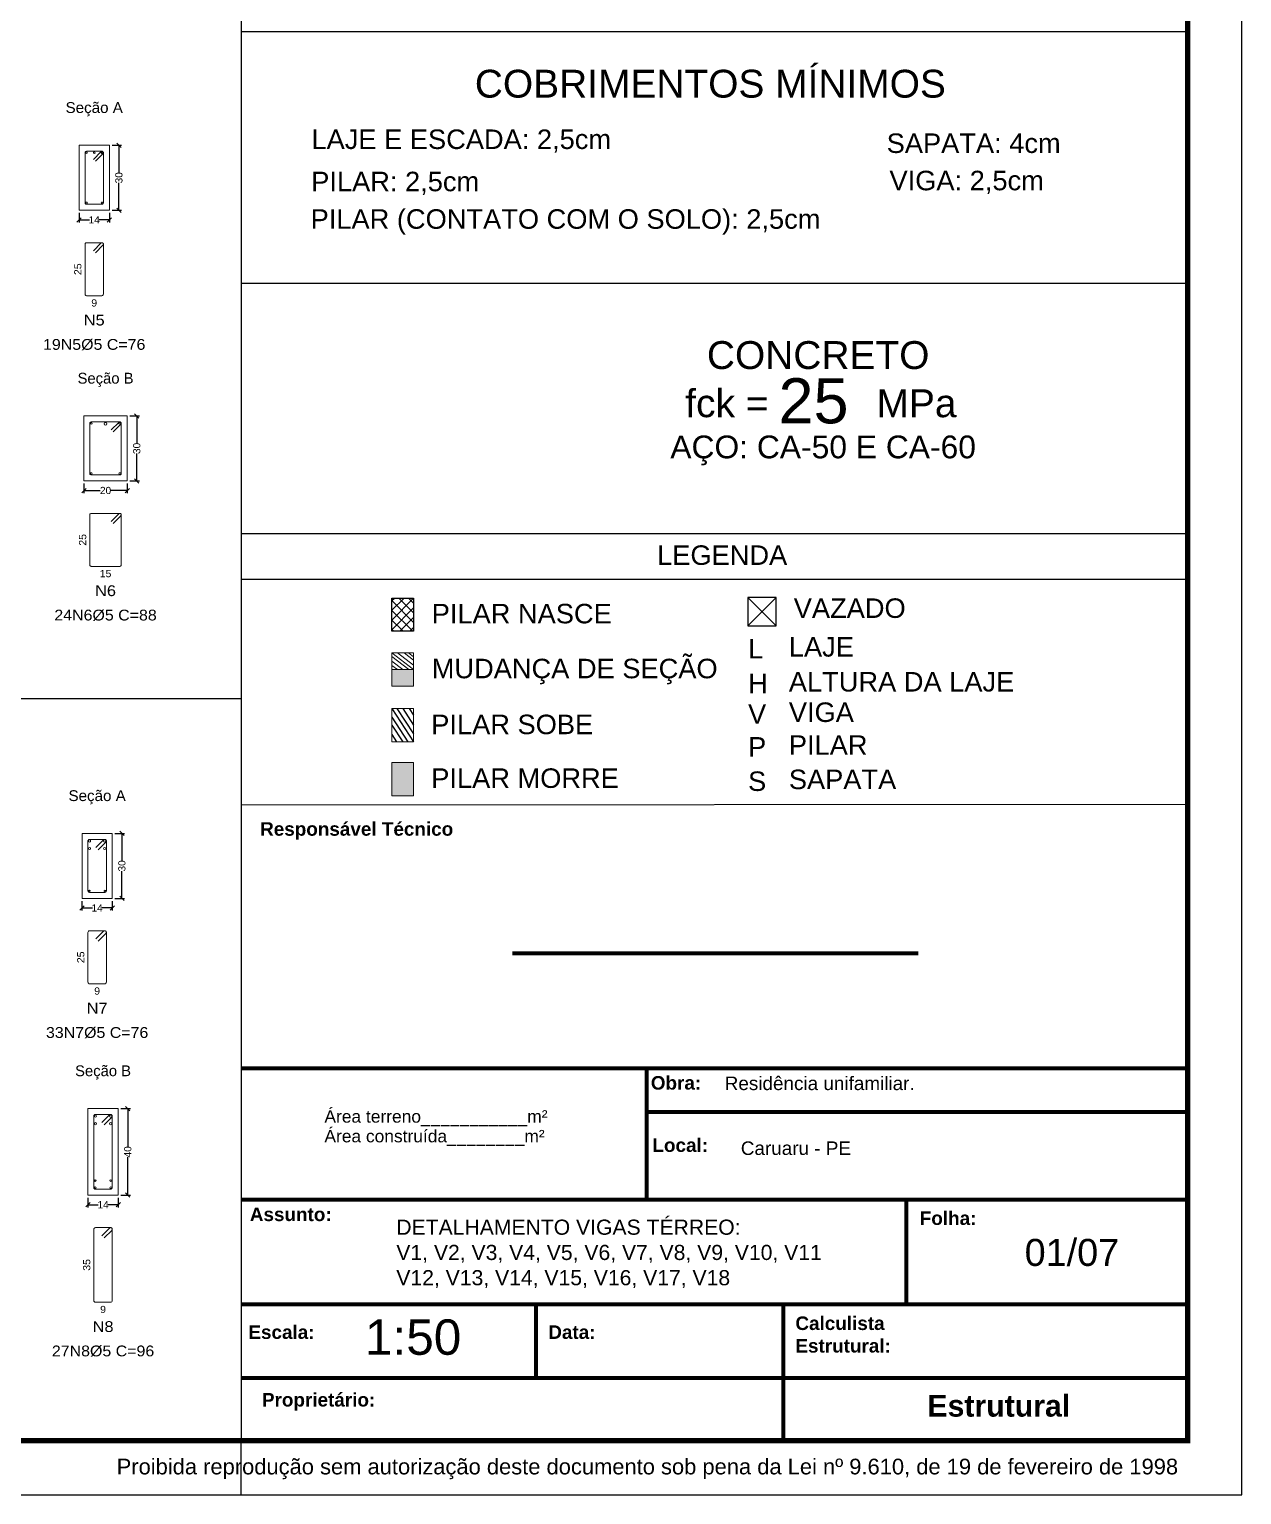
# Model space of a CAD drawing. Header units: centimetres. Extents: x 3194 to 3278, y -951 to -517.
# Drawn here: x 3256 to 3278.42, y -576.21 to -549.13 of the extents above; entities that cross this region are included whole.
import ezdxf
from ezdxf.enums import TextEntityAlignment as Align

# ---------------------------------------------------------------- set-up
doc = ezdxf.new("R2010")
doc.units = ezdxf.units.CM
for name, color, linetype, lineweight in [('ARM_LONGITUDINAL_Ø10', 33, 'Continuous', 9), ('ARM_LONGITUDINAL_Ø12_5', 34, 'Continuous', 9), ('ARM_LONGITUDINAL_Ø8', 32, 'Continuous', 9), ('ARM_TRANSVERSAL_Ø5', 120, 'Continuous', 9), ('G-ANNO-TEXT', 231, 'Continuous', 30), ('SEC_CONT_VIG_CONCRETO_CORTE', 7, 'Continuous', 9), ('SEC_COTAS_SEC_DIM_VIGA', 8, 'Continuous', 0), ('SEC_COTAS_TEXTOS_DETALHE_ESTRIBOS', 8, 'Continuous', 0), ('SEC_REF_TXT_NOMES', 2, 'Continuous', 9), ('SEC_REF_TXT_POSICOES_ARM_ESTRIBOS', 7, 'Continuous', 9)]:
    doc.layers.add(name, color=color, linetype=linetype, lineweight=lineweight)
for name, color, linetype in [('ARQ-FOLHA', 7, 'Continuous'), ('Camada 1', 7, 'Continuous'), ('COTA CYPE', 31, 'Continuous'), ('PDF_1', 7, 'Continuous'), ('PDF_PILAR_BETAO', 7, 'Continuous'), ('PDF_Text', 7, 'Continuous')]:
    doc.layers.add(name, color=color, linetype=linetype)
doc.styles.add('ARIAL', font='arial.ttf')
doc.styles.add('Arial_1', font='arial.ttf')
doc.styles.add('Arial_2', font='arial.ttf', dxfattribs={"height": 5})
doc.styles.add('Arial_3', font='arial.ttf', dxfattribs={"height": 2.3})
doc.styles.add('Arial_B', font='arialbd.ttf', dxfattribs={"height": 2.5})
doc.styles.add('Arial_B_1', font='arialbd.ttf', dxfattribs={"height": 4})
doc.styles.add('CYPETXT', font='arial.ttf', dxfattribs={"height": 0.2})
doc.styles.add('CYPETXT_0.2', font='arial.ttf', dxfattribs={"height": 0.133333})
doc.styles.add('PDF Arial', font='arial.ttf')
doc.styles.add('TQS_ARIAL', font='arial.ttf')
doc.dimstyles.new('cype_oblique', dxfattribs={"dimtxt": 0.18, "dimasz": 0.18, "dimexe": 0.05, "dimexo": 0.05, "dimgap": 0, "dimtad": 0, "dimdec": 4, "dimzin": 0, "dimdsep": 46, "dimtxsty": 'CYPETXT_0.2', "dimblk": 'OBLIQUE', "dimtsz": 0.04, "dimcen": 0.09, "dimadec": 0, "dimazin": 0, "dimtfac": 1, "dimtdec": 4, "dimtofl": 0, "dimtmove": 2, "dimatfit": 3, "dimfxl": 1, "dimtolj": 1, "dimtzin": 0, "dimarcsym": 0})

# ---------------------------------------------------------------- blocks, each defined once
blk = doc.blocks.new('FOLHA A1')
at = {"layer": 'ARQ-FOLHA'}
for p, q in [((841, -594), (841, 0)), ((656, -594), (656, -584)), ((0, -594), (841, -594))]:
    blk.add_line(p, q, dxfattribs=at)
at = {"layer": 'ARQ-FOLHA', "const_width": 1}
blk.add_lwpolyline([(25, -10), (25, -584), (831, -584), (831, -10), (25, -10)], dxfattribs=at)
blk = doc.blocks.new('*D1173')
at = {"layer": 'Defpoints', "color": 0, "transparency": 16777216}
for p in [(3256.92, -552.477), (3257.48, -552.477), (3257.48, -552.654)]:
    blk.add_point(p, dxfattribs=at)
at = {"layer": 'SEC_COTAS_SEC_DIM_VIGA', "color": 0, "lineweight": -2, "transparency": 16777216}
for p, q in [((3256.88, -552.694), (3256.96, -552.614)), ((3256.92, -552.527), (3256.92, -552.704)), ((3256.92, -552.654), (3257.111, -552.654)), ((3257.48, -552.654), (3257.289, -552.654)), ((3257.44, -552.694), (3257.52, -552.614)), ((3257.48, -552.527), (3257.48, -552.704))]:
    blk.add_line(p, q, dxfattribs=at)
at = {"layer": 'SEC_COTAS_SEC_DIM_VIGA', "color": 0, "transparency": 16777216, "insert": (3257.2, -552.654), "char_height": 0.1333, "attachment_point": 5, "style": 'CYPETXT_0.2'}
blk.add_mtext('\\A1;14', dxfattribs=at)
blk = doc.blocks.new('_OBLIQUE')
at = {"color": 0, "linetype": 'ByBlock'}
blk.add_line((-0.5, -0.5), (0.5, 0.5), dxfattribs=at)
blk = doc.blocks.new('*D1174')
at = {"layer": 'Defpoints', "color": 0, "transparency": 16777216}
for p in [(3257.48, -551.277), (3257.657, -551.277), (3257.48, -552.477)]:
    blk.add_point(p, dxfattribs=at)
at = {"layer": 'SEC_COTAS_SEC_DIM_VIGA', "color": 0, "lineweight": -2, "transparency": 16777216}
for p, q in [((3257.53, -551.277), (3257.707, -551.277)), ((3257.697, -551.317), (3257.617, -551.237)), ((3257.657, -551.277), (3257.657, -551.782)), ((3257.657, -552.477), (3257.657, -551.972)), ((3257.53, -552.477), (3257.707, -552.477)), ((3257.697, -552.517), (3257.617, -552.437))]:
    blk.add_line(p, q, dxfattribs=at)
at = {"layer": 'SEC_COTAS_SEC_DIM_VIGA', "color": 0, "transparency": 16777216, "insert": (3257.657, -551.877), "char_height": 0.1333, "attachment_point": 5, "rotation": 90, "style": 'CYPETXT_0.2'}
blk.add_mtext('\\A1;30', dxfattribs=at)
blk = doc.blocks.new('*D1175')
at = {"layer": 'Defpoints', "color": 0, "transparency": 16777216}
for p in [(3257.01, -557.478), (3257.81, -557.478), (3257.81, -557.656)]:
    blk.add_point(p, dxfattribs=at)
at = {"layer": 'SEC_COTAS_SEC_DIM_VIGA', "color": 0, "lineweight": -2, "transparency": 16777216}
for p, q in [((3257.01, -557.528), (3257.01, -557.706)), ((3257.81, -557.528), (3257.81, -557.706)), ((3256.97, -557.696), (3257.05, -557.616)), ((3257.01, -557.656), (3257.313, -557.656)), ((3257.81, -557.656), (3257.506, -557.656)), ((3257.77, -557.696), (3257.85, -557.616))]:
    blk.add_line(p, q, dxfattribs=at)
at = {"layer": 'SEC_COTAS_SEC_DIM_VIGA', "color": 0, "transparency": 16777216, "insert": (3257.41, -557.656), "char_height": 0.1333, "attachment_point": 5, "style": 'CYPETXT_0.2'}
blk.add_mtext('\\A1;20', dxfattribs=at)
blk = doc.blocks.new('*D1176')
at = {"layer": 'Defpoints', "color": 0, "transparency": 16777216}
for p in [(3257.81, -556.278), (3257.987, -556.278), (3257.81, -557.478)]:
    blk.add_point(p, dxfattribs=at)
at = {"layer": 'SEC_COTAS_SEC_DIM_VIGA', "color": 0, "lineweight": -2, "transparency": 16777216}
for p, q in [((3257.86, -556.278), (3258.037, -556.278)), ((3258.027, -556.318), (3257.947, -556.238)), ((3257.987, -556.278), (3257.987, -556.783)), ((3257.987, -557.478), (3257.987, -556.974)), ((3257.86, -557.478), (3258.037, -557.478)), ((3258.027, -557.518), (3257.947, -557.438))]:
    blk.add_line(p, q, dxfattribs=at)
at = {"layer": 'SEC_COTAS_SEC_DIM_VIGA', "color": 0, "transparency": 16777216, "insert": (3257.987, -556.878), "char_height": 0.1333, "attachment_point": 5, "rotation": 90, "style": 'CYPETXT_0.2'}
blk.add_mtext('\\A1;30', dxfattribs=at)
blk = doc.blocks.new('*D1308')
at = {"layer": 'Defpoints', "color": 0, "transparency": 16777216}
for p in [(3256.974, -565.193), (3257.534, -565.193), (3257.534, -565.37)]:
    blk.add_point(p, dxfattribs=at)
at = {"layer": 'SEC_COTAS_SEC_DIM_VIGA', "color": 0, "lineweight": -2, "transparency": 16777216}
for p, q in [((3256.934, -565.41), (3257.014, -565.33)), ((3256.974, -565.243), (3256.974, -565.42)), ((3256.974, -565.37), (3257.166, -565.37)), ((3257.534, -565.37), (3257.343, -565.37)), ((3257.494, -565.41), (3257.574, -565.33)), ((3257.534, -565.243), (3257.534, -565.42))]:
    blk.add_line(p, q, dxfattribs=at)
at = {"layer": 'SEC_COTAS_SEC_DIM_VIGA', "color": 0, "transparency": 16777216, "insert": (3257.254, -565.37), "char_height": 0.1333, "attachment_point": 5, "style": 'CYPETXT_0.2'}
blk.add_mtext('\\A1;14', dxfattribs=at)
blk = doc.blocks.new('*D1309')
at = {"layer": 'Defpoints', "color": 0, "transparency": 16777216}
for p in [(3257.534, -563.993), (3257.712, -563.993), (3257.534, -565.193)]:
    blk.add_point(p, dxfattribs=at)
at = {"layer": 'SEC_COTAS_SEC_DIM_VIGA', "color": 0, "lineweight": -2, "transparency": 16777216}
for p, q in [((3257.584, -563.993), (3257.762, -563.993)), ((3257.752, -564.033), (3257.672, -563.953)), ((3257.712, -563.993), (3257.712, -564.497)), ((3257.712, -565.193), (3257.712, -564.688)), ((3257.752, -565.233), (3257.672, -565.153)), ((3257.584, -565.193), (3257.762, -565.193))]:
    blk.add_line(p, q, dxfattribs=at)
at = {"layer": 'SEC_COTAS_SEC_DIM_VIGA', "color": 0, "transparency": 16777216, "insert": (3257.712, -564.593), "char_height": 0.1333, "attachment_point": 5, "rotation": 90, "style": 'CYPETXT_0.2'}
blk.add_mtext('\\A1;30', dxfattribs=at)
blk = doc.blocks.new('*D1310')
at = {"layer": 'Defpoints', "color": 0, "transparency": 16777216}
for p in [(3257.084, -570.677), (3257.644, -570.677), (3257.644, -570.855)]:
    blk.add_point(p, dxfattribs=at)
at = {"layer": 'SEC_COTAS_SEC_DIM_VIGA', "color": 0, "lineweight": -2, "transparency": 16777216}
for p, q in [((3257.044, -570.895), (3257.124, -570.815)), ((3257.084, -570.727), (3257.084, -570.905)), ((3257.604, -570.895), (3257.684, -570.815)), ((3257.644, -570.727), (3257.644, -570.905)), ((3257.084, -570.855), (3257.275, -570.855)), ((3257.644, -570.855), (3257.453, -570.855))]:
    blk.add_line(p, q, dxfattribs=at)
at = {"layer": 'SEC_COTAS_SEC_DIM_VIGA', "color": 0, "transparency": 16777216, "insert": (3257.364, -570.855), "char_height": 0.1333, "attachment_point": 5, "style": 'CYPETXT_0.2'}
blk.add_mtext('\\A1;14', dxfattribs=at)
blk = doc.blocks.new('*D1311')
at = {"layer": 'Defpoints', "color": 0, "transparency": 16777216}
for p in [(3257.644, -569.077), (3257.821, -569.077), (3257.644, -570.677)]:
    blk.add_point(p, dxfattribs=at)
at = {"layer": 'SEC_COTAS_SEC_DIM_VIGA', "color": 0, "lineweight": -2, "transparency": 16777216}
for p, q in [((3257.694, -569.077), (3257.871, -569.077)), ((3257.861, -569.117), (3257.781, -569.037)), ((3257.821, -569.077), (3257.821, -569.779)), ((3257.821, -570.677), (3257.821, -569.975)), ((3257.694, -570.677), (3257.871, -570.677)), ((3257.861, -570.717), (3257.781, -570.637))]:
    blk.add_line(p, q, dxfattribs=at)
at = {"layer": 'SEC_COTAS_SEC_DIM_VIGA', "color": 0, "transparency": 16777216, "insert": (3257.821, -569.877), "char_height": 0.1333, "attachment_point": 5, "rotation": 90, "style": 'CYPETXT_0.2'}
blk.add_mtext('\\A1;40', dxfattribs=at)

msp = doc.modelspace()

# ---------------------------------------------------------------- hatches: boundary and pattern name
h = msp.add_hatch(color=256)
h.dxf.hatch_style = 1
h.paths.add_polyline_path([(3263.10732, -561.27255), (3263.10732, -560.96482), (3262.70408, -560.96482), (3262.70408, -561.27255)])
h = msp.add_hatch(color=256)
h.dxf.hatch_style = 1
h.paths.add_polyline_path([(3262.70408, -563.29639), (3263.10732, -563.29639), (3263.10732, -562.68091), (3262.70408, -562.68091)])
at = {"layer": 'COTA CYPE'}
h = msp.add_hatch(dxfattribs=at)
h.set_pattern_fill('ANSI37', color=256, scale=0.04)
h.set_pattern_definition([(45, (230.5201, -201.64781), (-0.089802561, 0.089802561), []), (135, (230.5201, -201.64781), (-0.089802561, -0.089802561), [])])
h.paths.add_polyline_path([(3263.10732, -559.64244), (3262.70408, -559.64244), (3262.70408, -560.25792), (3263.10732, -560.25792)])

# ---------------------------------------------------------------- linework, layer by layer
for p, q in [((3259.9194, -517.813), (3259.9194, -575.213)), ((3259.9194, -558.45325), (3277.4194, -558.45325)), ((3259.9194, -559.29504), (3277.4194, -559.29504)), ((3269.81004, -559.63401), (3269.28504, -560.15901)), ((3269.28504, -559.63401), (3269.81004, -560.15901)), ((3196.8194, -561.49914), (3259.9194, -561.49914)), ((3262.70408, -561.68239), (3263.10732, -562.29786)), ((3262.70408, -561.8469), (3262.99953, -562.29786)), ((3262.79785, -561.68239), (3263.10732, -562.15473)), ((3262.9057, -561.68239), (3263.10732, -561.99013)), ((3263.02528, -561.68239), (3263.10732, -561.80761)), ((3262.70408, -561.99013), (3262.9057, -562.29786)), ((3262.70408, -562.16783), (3262.78927, -562.29786)), ((3259.9194, -563.46176), (3277.4194, -563.45152)), ((3277.4194, -574.0549), (3267.4194, -574.0549)), ((3277.4194, -575.213), (3277.4194, -574.0549)), ((3269.9464, -575.213), (3277.4194, -575.213))]:
    msp.add_line(p, q)
at = {"lineweight": 90}
for p, q in [((3272.4363, -566.2088), (3264.9363, -566.2088)), ((3259.9194, -568.32987), (3277.4194, -568.32987)), ((3267.4194, -570.75717), (3267.4194, -568.32987)), ((3267.4194, -569.13495), (3277.4194, -569.13495)), ((3259.9194, -570.75717), (3277.4194, -570.75717)), ((3259.9194, -570.75717), (3277.4194, -570.75717)), ((3272.2194, -572.69267), (3272.2194, -570.75717)), ((3259.9194, -572.69267), (3277.4194, -572.69267)), ((3265.37492, -574.0549), (3265.37492, -572.69267)), ((3269.9464, -575.213), (3269.9464, -572.69267)), ((3259.9194, -574.0549), (3277.4194, -574.0549))]:
    msp.add_line(p, q, dxfattribs=at)
at = {"color": 8, "lineweight": 25}
for p, q in [((3277.4194, -574.0549), (3267.4194, -574.0549)), ((3277.4194, -575.213), (3277.4194, -574.0549)), ((3267.4194, -575.213), (3277.4194, -575.213))]:
    msp.add_line(p, q, dxfattribs=at)
msp.add_lwpolyline([(3269.28504, -560.15901), (3269.81004, -560.15901), (3269.81004, -559.63401), (3269.28504, -559.63401), (3269.28504, -560.15901)])
at = {"layer": 'ARM_LONGITUDINAL_Ø10'}
for centre in [(3257.11447, -564.13251), (3257.11447, -564.27251), (3257.39447, -564.13251), (3257.39447, -564.27251), (3257.22402, -569.21729), (3257.50402, -569.21729), (3257.22402, -569.35729), (3257.50402, -569.35729)]:
    msp.add_circle(centre, 0.02, dxfattribs=at)
at = {"layer": 'ARM_LONGITUDINAL_Ø12_5'}
msp.add_circle((3257.40976, -556.42349), 0.025, dxfattribs=at)
at = {"layer": 'ARM_LONGITUDINAL_Ø8'}
for centre in [(3257.05607, -551.4128), (3257.20007, -551.4128), (3257.34407, -551.4128), (3257.05607, -552.3408), (3257.34407, -552.3408), (3257.14576, -556.41449), (3257.67376, -556.41449), (3257.14576, -557.34249), (3257.67376, -557.34249), (3257.11047, -565.05651), (3257.39847, -565.05651), (3257.22002, -570.40929), (3257.22002, -570.54129), (3257.50802, -570.40929), (3257.50802, -570.54129)]:
    msp.add_circle(centre, 0.016, dxfattribs=at)
at = {"layer": 'ARM_TRANSVERSAL_Ø5'}
for points in [[(3257.22104, -551.57261), (3257.36246, -551.43119), (3257.36569, -551.42725), (3257.36809, -551.42275), (3257.36957, -551.41788), (3257.37007, -551.4128), (3257.36957, -551.40773), (3257.36809, -551.40285), (3257.36569, -551.39836), (3257.36246, -551.39442), (3257.35852, -551.39118), (3257.35402, -551.38878), (3257.34914, -551.3873), (3257.34407, -551.3868), (3257.05607, -551.3868), (3257.04612, -551.38878), (3257.03769, -551.39442), (3257.03205, -551.40285), (3257.03007, -551.4128), (3257.03007, -552.3408), (3257.03205, -552.35075), (3257.03769, -552.35919), (3257.04612, -552.36482), (3257.05607, -552.3668), (3257.34407, -552.3668), (3257.35402, -552.36482), (3257.36246, -552.35919), (3257.36809, -552.35075), (3257.37007, -552.3408), (3257.37007, -551.4128), (3257.36957, -551.40773), (3257.36809, -551.40285), (3257.36569, -551.39836), (3257.36246, -551.39442), (3257.35852, -551.39118), (3257.35402, -551.38878), (3257.34914, -551.3873), (3257.34407, -551.3868), (3257.339, -551.3873), (3257.33412, -551.38878), (3257.32963, -551.39118), (3257.32569, -551.39442), (3257.18427, -551.53584)], [(3257.22104, -553.26194), (3257.36246, -553.12052), (3257.36569, -553.11658), (3257.36809, -553.11209), (3257.36957, -553.10721), (3257.37007, -553.10214), (3257.36957, -553.09706), (3257.36809, -553.09219), (3257.36569, -553.08769), (3257.36246, -553.08375), (3257.35852, -553.08052), (3257.35402, -553.07812), (3257.34914, -553.07664), (3257.34407, -553.07614), (3257.05607, -553.07614), (3257.04612, -553.07812), (3257.03769, -553.08375), (3257.03205, -553.09219), (3257.03007, -553.10214), (3257.03007, -554.03014), (3257.03205, -554.04009), (3257.03769, -554.04852), (3257.04612, -554.05416), (3257.05607, -554.05614), (3257.34407, -554.05614), (3257.35402, -554.05416), (3257.36246, -554.04852), (3257.36809, -554.04009), (3257.37007, -554.03014), (3257.37007, -553.10214), (3257.36957, -553.09706), (3257.36809, -553.09219), (3257.36569, -553.08769), (3257.36246, -553.08375), (3257.35852, -553.08052), (3257.35402, -553.07812), (3257.34914, -553.07664), (3257.34407, -553.07614), (3257.339, -553.07664), (3257.33412, -553.07812), (3257.32963, -553.08052), (3257.32569, -553.08375), (3257.18427, -553.22517)], [(3257.55072, -556.5743), (3257.69214, -556.43288), (3257.69537, -556.42894), (3257.69778, -556.42444), (3257.69926, -556.41957), (3257.69976, -556.41449), (3257.69926, -556.40942), (3257.69778, -556.40454), (3257.69537, -556.40005), (3257.69214, -556.39611), (3257.6882, -556.39288), (3257.68371, -556.39047), (3257.67883, -556.38899), (3257.67376, -556.38849), (3257.14576, -556.38849), (3257.13581, -556.39047), (3257.12737, -556.39611), (3257.12174, -556.40454), (3257.11976, -556.41449), (3257.11976, -557.34249), (3257.12174, -557.35244), (3257.12737, -557.36088), (3257.13581, -557.36651), (3257.14576, -557.36849), (3257.67376, -557.36849), (3257.68371, -557.36651), (3257.69214, -557.36088), (3257.69778, -557.35244), (3257.69976, -557.34249), (3257.69976, -556.41449), (3257.69926, -556.40942), (3257.69778, -556.40454), (3257.69537, -556.40005), (3257.69214, -556.39611), (3257.6882, -556.39288), (3257.68371, -556.39047), (3257.67883, -556.38899), (3257.67376, -556.38849), (3257.66868, -556.38899), (3257.66381, -556.39047), (3257.65931, -556.39288), (3257.65537, -556.39611), (3257.51395, -556.53753)], [(3257.55072, -558.26363), (3257.69214, -558.12221), (3257.69537, -558.11827), (3257.69778, -558.11378), (3257.69926, -558.1089), (3257.69976, -558.10383), (3257.69926, -558.09875), (3257.69778, -558.09388), (3257.69537, -558.08938), (3257.69214, -558.08544), (3257.6882, -558.08221), (3257.68371, -558.07981), (3257.67883, -558.07833), (3257.67376, -558.07783), (3257.14576, -558.07783), (3257.13581, -558.07981), (3257.12737, -558.08544), (3257.12174, -558.09388), (3257.11976, -558.10383), (3257.11976, -559.03183), (3257.12174, -559.04178), (3257.12737, -559.05021), (3257.13581, -559.05585), (3257.14576, -559.05783), (3257.67376, -559.05783), (3257.68371, -559.05585), (3257.69214, -559.05021), (3257.69778, -559.04178), (3257.69976, -559.03183), (3257.69976, -558.10383), (3257.69926, -558.09875), (3257.69778, -558.09388), (3257.69537, -558.08938), (3257.69214, -558.08544), (3257.6882, -558.08221), (3257.68371, -558.07981), (3257.67883, -558.07833), (3257.67376, -558.07783), (3257.66868, -558.07833), (3257.66381, -558.07981), (3257.65931, -558.08221), (3257.65537, -558.08544), (3257.51395, -558.22686)], [(3257.27426, -564.29515), (3257.41568, -564.15373), (3257.41941, -564.14918), (3257.42219, -564.14399), (3257.42389, -564.13837), (3257.42447, -564.13251), (3257.42389, -564.12666), (3257.42219, -564.12103), (3257.41941, -564.11585), (3257.41568, -564.1113), (3257.41114, -564.10757), (3257.40595, -564.1048), (3257.40032, -564.10309), (3257.39447, -564.10251), (3257.11447, -564.10251), (3257.10299, -564.1048), (3257.09326, -564.1113), (3257.08675, -564.12103), (3257.08447, -564.13251), (3257.08447, -565.05251), (3257.08675, -565.06399), (3257.09326, -565.07373), (3257.10299, -565.08023), (3257.11447, -565.08251), (3257.39447, -565.08251), (3257.40595, -565.08023), (3257.41568, -565.07373), (3257.42219, -565.06399), (3257.42447, -565.05251), (3257.42447, -564.13251), (3257.42389, -564.12666), (3257.42219, -564.12103), (3257.41941, -564.11585), (3257.41568, -564.1113), (3257.41114, -564.10757), (3257.40595, -564.1048), (3257.40032, -564.10309), (3257.39447, -564.10251), (3257.38978, -564.10288), (3257.3852, -564.10398), (3257.38085, -564.10578), (3257.37684, -564.10824), (3257.37326, -564.1113), (3257.23184, -564.25272)], [(3257.27426, -565.98448), (3257.41568, -565.84306), (3257.41941, -565.83851), (3257.42219, -565.83333), (3257.42389, -565.8277), (3257.42447, -565.82185), (3257.42389, -565.81599), (3257.42219, -565.81037), (3257.41941, -565.80518), (3257.41568, -565.80063), (3257.41114, -565.7969), (3257.40595, -565.79413), (3257.40032, -565.79242), (3257.39447, -565.79185), (3257.11447, -565.79185), (3257.10299, -565.79413), (3257.09326, -565.80063), (3257.08675, -565.81037), (3257.08447, -565.82185), (3257.08447, -566.74185), (3257.08675, -566.75333), (3257.09326, -566.76306), (3257.10299, -566.76956), (3257.11447, -566.77185), (3257.39447, -566.77185), (3257.40595, -566.76956), (3257.41568, -566.76306), (3257.42219, -566.75333), (3257.42447, -566.74185), (3257.42447, -565.82185), (3257.42389, -565.81599), (3257.42219, -565.81037), (3257.41941, -565.80518), (3257.41568, -565.80063), (3257.41114, -565.7969), (3257.40595, -565.79413), (3257.40032, -565.79242), (3257.39447, -565.79185), (3257.38978, -565.79222), (3257.3852, -565.79332), (3257.38085, -565.79512), (3257.37684, -565.79758), (3257.37326, -565.80063), (3257.23184, -565.94206)], [(3257.38381, -569.37992), (3257.52523, -569.2385), (3257.52896, -569.23396), (3257.53173, -569.22877), (3257.53344, -569.22314), (3257.53402, -569.21729), (3257.53344, -569.21144), (3257.53173, -569.20581), (3257.52896, -569.20062), (3257.52523, -569.19608), (3257.52068, -569.19234), (3257.5155, -569.18957), (3257.50987, -569.18786), (3257.50402, -569.18729), (3257.22402, -569.18729), (3257.21254, -569.18957), (3257.2028, -569.19608), (3257.1963, -569.20581), (3257.19402, -569.21729), (3257.19402, -570.53729), (3257.1963, -570.54877), (3257.2028, -570.5585), (3257.21254, -570.565), (3257.22402, -570.56729), (3257.50402, -570.56729), (3257.5155, -570.565), (3257.52523, -570.5585), (3257.53173, -570.54877), (3257.53402, -570.53729), (3257.53402, -569.21729), (3257.53344, -569.21144), (3257.53173, -569.20581), (3257.52896, -569.20062), (3257.52523, -569.19608), (3257.52068, -569.19234), (3257.5155, -569.18957), (3257.50987, -569.18786), (3257.50402, -569.18729), (3257.49932, -569.18766), (3257.49475, -569.18876), (3257.4904, -569.19056), (3257.48638, -569.19302), (3257.4828, -569.19608), (3257.34138, -569.3375)], [(3257.38381, -571.46926), (3257.52523, -571.32783), (3257.52896, -571.32329), (3257.53173, -571.3181), (3257.53344, -571.31247), (3257.53402, -571.30662), (3257.53344, -571.30077), (3257.53173, -571.29514), (3257.52896, -571.28995), (3257.52523, -571.28541), (3257.52068, -571.28168), (3257.5155, -571.27891), (3257.50987, -571.2772), (3257.50402, -571.27662), (3257.22402, -571.27662), (3257.21254, -571.27891), (3257.2028, -571.28541), (3257.1963, -571.29514), (3257.19402, -571.30662), (3257.19402, -572.62662), (3257.1963, -572.6381), (3257.2028, -572.64783), (3257.21254, -572.65434), (3257.22402, -572.65662), (3257.50402, -572.65662), (3257.5155, -572.65434), (3257.52523, -572.64783), (3257.53173, -572.6381), (3257.53402, -572.62662), (3257.53402, -571.30662), (3257.53344, -571.30077), (3257.53173, -571.29514), (3257.52896, -571.28995), (3257.52523, -571.28541), (3257.52068, -571.28168), (3257.5155, -571.27891), (3257.50987, -571.2772), (3257.50402, -571.27662), (3257.49932, -571.27699), (3257.49475, -571.27809), (3257.4904, -571.27989), (3257.48638, -571.28235), (3257.4828, -571.28541), (3257.34138, -571.42683)]]:
    msp.add_lwpolyline(points, dxfattribs=at)
at = {"layer": 'Camada 1', "color": 0, "lineweight": 25}
for p, q in [((3259.9194, -549.17229), (3277.4194, -549.17229)), ((3259.9194, -553.82565), (3277.4194, -553.82565)), ((3277.4194, -575.213), (3277.4194, -557.49981))]:
    msp.add_line(p, q, dxfattribs=at)
at = {"layer": 'COTA CYPE'}
msp.add_lwpolyline([(3262.70408, -559.64244), (3263.10732, -559.64244), (3263.10732, -560.25792), (3262.70408, -560.25792)], close=True, dxfattribs=at)
at = {"layer": 'PDF_1', "lineweight": 18}
for points in [[(3262.70408, -561.68239), (3263.10732, -561.68239), (3263.10732, -562.29786), (3262.70408, -562.29786)], [(3262.70408, -562.68091), (3263.10732, -562.68091), (3263.10732, -563.29639), (3262.70408, -563.29639)]]:
    msp.add_lwpolyline(points, close=True, dxfattribs=at)
at = {"layer": 'PDF_PILAR_BETAO', "lineweight": 18}
for p, q in [((3262.70408, -560.65708), (3263.10732, -560.96482)), ((3262.70408, -560.72322), (3263.02065, -560.96482)), ((3262.70408, -560.81095), (3262.9057, -560.96482)), ((3262.80846, -560.65708), (3263.10732, -560.88516)), ((3262.92911, -560.65708), (3263.10732, -560.79308)), ((3263.01233, -560.65708), (3263.10732, -560.72957)), ((3262.70408, -560.88675), (3262.80638, -560.96482)), ((3263.10732, -560.96482), (3262.70408, -560.96482))]:
    msp.add_line(p, q, dxfattribs=at)
msp.add_lwpolyline([(3262.70408, -560.65708), (3263.10732, -560.65708), (3263.10732, -561.27255), (3262.70408, -561.27255)], close=True, dxfattribs=at)
at = {"layer": 'SEC_CONT_VIG_CONCRETO_CORTE'}
for points in [[(3257.48007, -551.2768), (3256.92007, -551.2768), (3256.92007, -552.4768), (3257.48007, -552.4768), (3257.48007, -551.2768)], [(3257.80976, -556.27849), (3257.00976, -556.27849), (3257.00976, -557.47849), (3257.80976, -557.47849), (3257.80976, -556.27849)], [(3257.53447, -563.99251), (3256.97447, -563.99251), (3256.97447, -565.19251), (3257.53447, -565.19251), (3257.53447, -563.99251)], [(3257.64402, -569.07729), (3257.08402, -569.07729), (3257.08402, -570.67729), (3257.64402, -570.67729), (3257.64402, -569.07729)]]:
    msp.add_lwpolyline(points, close=True, dxfattribs=at)

# ---------------------------------------------------------------- block references
at = {"layer": 'ARQ-FOLHA', "xscale": 0.1, "yscale": 0.1, "zscale": 0.1}
msp.add_blockref('FOLHA A1', (3194.3194, -516.813), dxfattribs=at)

# ---------------------------------------------------------------- texts
at = {"layer": 'Camada 1', "color": 0, "lineweight": 25, "style": 'TQS_ARIAL'}
for s, height, p in [('COBRIMENTOS MÍNIMOS', 0.5148933, (3264.23843, -550.39536)), ('LAJE E ESCADA: 2,5cm', 0.3604253, (3261.21772, -551.34466)), ('SAPATA: 4cm', 0.3604253, (3271.85391, -551.41809)), ('PILAR: 2,5cm', 0.3604253, (3261.21334, -552.12571)), ('VIGA: 2,5cm', 0.3604253, (3271.9064, -552.10751)), ('PILAR (CONTATO COM O SOLO): 2,5cm', 0.3604253, (3261.20214, -552.81894)), ('CONCRETO', 0.514893, (3268.52968, -555.41017)), ('25', 0.834131, (3269.85329, -556.41484)), ('fck =          MPa', 0.5148933, (3268.12986, -556.30058)), ('AÇO: CA-50 E CA-60', 0.4208117, (3267.85353, -557.06107)), ('LEGENDA', 0.360425, (3267.6093, -559.0303)), ('PILAR NASCE', 0.3604253, (3263.44132, -560.1108)), ('VAZADO', 0.360425, (3270.13584, -560.01011)), ('L', 0.36043, (3269.29101, -560.75869)), ('LAJE', 0.360425, (3270.04507, -560.7254)), ('MUDANÇA DE SEÇÃO', 0.3604253, (3263.44132, -561.12544)), ('H', 0.36043, (3269.29101, -561.40403)), ('ALTURA DA LAJE', 0.3604253, (3270.04507, -561.37074)), ('V', 0.36043, (3269.29101, -561.9661)), ('VIGA', 0.360425, (3270.04507, -561.93281)), ('PILAR SOBE', 0.360425, (3263.43291, -562.15862)), ('PILAR', 0.360425, (3270.04507, -562.54033)), ('P', 0.36043, (3269.29101, -562.57361)), ('PILAR MORRE', 0.3604253, (3263.43291, -563.15151)), ('S', 0.36043, (3269.29101, -563.20782)), ('SAPATA', 0.360425, (3270.04507, -563.17454))]:
    msp.add_text(s, height=height, dxfattribs=at).set_placement(p)
at = {"layer": 'G-ANNO-TEXT', "color": 7, "attachment_point": 1}
for s, insert, char_height, width, style in [('Responsável Técnico ', (3260.26811, -563.78515), 0.25, 4.4172981, 'Arial_B'), ('Obra:', (3267.49267, -568.47722), 0.25, 1.1223625, 'Arial_B'), ('Residência unifamiliar. ', (3268.8592, -568.48605), 0.25, 9.0831194, 'Arial_1'), ('Área terreno___________m²', (3261.4572, -569.10785), 0.23, 5.6599137, 'Arial_3'), ('Área construída________m²', (3261.4572, -569.47165), 0.23, 6.1970444, 'Arial_3'), ('Local:', (3267.5224, -569.62851), 0.25, 1.2345987, 'Arial_B'), ('Assunto:', (3260.07789, -570.90683), 0.25, 1.8118138, 'Arial_B'), ('Folha:', (3272.46623, -570.97803), 0.25, 1.2586494, 'Arial_B'), ('01/07', (3274.40589, -571.48598), 0.5, 2.1645562, 'Arial_2'), ('1:50', (3262.20769, -572.97292), 0.65491, 10.0806393, 'Arial_1'), ('Calculista Estrutural:', (3270.16625, -572.91964), 0.25, 2.1767666, 'Arial_B'), ('Escala:', (3260.05115, -573.08401), 0.25, 1.4670881, 'Arial_B'), ('Data:', (3265.59674, -573.08401), 0.25, 1.0502106, 'Arial_B'), ('Proprietário: ', (3260.3018, -574.33369), 0.25, 2.6616025, 'Arial_B'), ('Estrutural', (3272.60818, -574.37039), 0.4, 3.2147669, 'Arial_B_1'), ('Proibida reprodução sem autorização deste documento sob pena da Lei nº 9.610, de 19 de fevereiro de 1998', (3257.61566, -575.54798), 0.29, 23.7700344, 'ARIAL')]:
    msp.add_mtext(s, dxfattribs=dict(at, insert=insert, char_height=char_height, width=width, style=style))
at = {"layer": 'PDF_Text', "attachment_point": 7, "style": 'PDF Arial'}
for s, insert, char_height, width in [('\\pxi-3,l4,t4;Caruaru - PE', (3268.90709, -569.93845), 0.2499995, 8.7875396), ('DETALHAMENTO VIGAS TÉRREO: \\PV1, V2, V3, V4, V5, V6, V7, V8, V9, V10, V11\\PV12, V13, V14, V15, V16, V17, V18', (3262.78678, -572.39468), 0.2798937, 8.1161323)]:
    msp.add_mtext(s, dxfattribs=dict(at, insert=insert, char_height=char_height, width=width))
at = {"layer": 'SEC_COTAS_TEXTOS_DETALHE_ESTRIBOS', "style": 'CYPETXT', "width": 1.042546}
for s, p, p2 in [('25', (3256.96341, -553.67414), (3256.96341, -553.45814)), ('25', (3257.05309, -558.67583), (3257.05309, -558.45983)), ('25', (3257.0178, -566.38985), (3257.0178, -566.17385)), ('35', (3257.12735, -572.07462), (3257.12735, -571.85862))]:
    msp.add_text(s, height=0.133333, rotation=90, dxfattribs=at).set_placement(p, p2, align=Align.FIT)
for s, height, p, p2 in [('9', 0.13333, (3257.14607, -554.25614), (3257.25407, -554.25614)), ('15', 0.133333, (3257.30176, -559.25783), (3257.51776, -559.25783)), ('9', 0.13333, (3257.20047, -566.97185), (3257.30847, -566.97185)), ('9', 0.13333, (3257.31002, -572.85662), (3257.41802, -572.85662))]:
    msp.add_text(s, height=height, dxfattribs=at).set_placement(p, p2, align=Align.FIT)
at = {"layer": 'SEC_REF_TXT_NOMES', "style": 'CYPETXT'}
for s, width, p, p2 in [('Seção A', 1.002256, (3256.67057, -550.6788), (3257.72957, -550.6788)), ('Seção B', 0.979921, (3256.89226, -555.68049), (3257.92726, -555.68049)), ('Seção A', 1.002256, (3256.72497, -563.39451), (3257.78397, -563.39451)), ('Seção B', 0.979921, (3256.84652, -568.47929), (3257.88152, -568.47929))]:
    msp.add_text(s, height=0.2, dxfattribs=dict(at, width=width)).set_placement(p, p2, align=Align.FIT)
at = {"layer": 'SEC_REF_TXT_POSICOES_ARM_ESTRIBOS', "style": 'CYPETXT'}
for s, width, p, p2 in [('N5', 1.083541, (3257.00657, -554.60614), (3257.39357, -554.60614)), ('19N5%%c5 C=76', 1.055186, (3256.25357, -555.05614), (3258.14657, -555.05614)), ('N6', 1.083541, (3257.21626, -559.60783), (3257.60326, -559.60783)), ('24N6%%c5 C=88', 1.055186, (3256.46326, -560.05783), (3258.35626, -560.05783)), ('N7', 1.083541, (3257.06097, -567.32185), (3257.44797, -567.32185)), ('33N7%%c5 C=76', 1.055186, (3256.30797, -567.77185), (3258.20097, -567.77185)), ('N8', 1.083541, (3257.17052, -573.20662), (3257.55752, -573.20662)), ('27N8%%c5 C=96', 1.055186, (3256.41752, -573.65662), (3258.31052, -573.65662))]:
    msp.add_text(s, height=0.2, dxfattribs=dict(at, width=width)).set_placement(p, p2, align=Align.FIT)

# ---------------------------------------------------------------- dimensions: what is measured, and where the dimension line sits
at = {"layer": 'SEC_COTAS_SEC_DIM_VIGA'}
for p1, p2, text, picture, middle in [((3257.48007, -552.4768), (3257.48007, -551.2768), '30', '*D1174', (3257.65741, -551.8768)), ((3256.92007, -552.4768), (3257.48007, -552.4768), '14', '*D1173', (3257.20007, -552.65414)), ((3257.80976, -557.47849), (3257.80976, -556.27849), '30', '*D1176', (3257.98709, -556.87849)), ((3257.00976, -557.47849), (3257.80976, -557.47849), '20', '*D1175', (3257.40976, -557.65583)), ((3257.53447, -565.19251), (3257.53447, -563.99251), '30', '*D1309', (3257.7118, -564.59251)), ((3256.97447, -565.19251), (3257.53447, -565.19251), '14', '*D1308', (3257.25447, -565.36985)), ((3257.64402, -570.67729), (3257.64402, -569.07729), '40', '*D1311', (3257.82135, -569.87729)), ((3257.08402, -570.67729), (3257.64402, -570.67729), '14', '*D1310', (3257.36402, -570.85462))]:
    dim = msp.add_aligned_dim(p1=p1, p2=p2, distance=-0.17733, text=text, dimstyle='cype_oblique', dxfattribs=at)
    dim.commit()
    dim.dimension.update_dxf_attribs({"geometry": picture, "text_midpoint": middle})

doc.saveas('drawing.dxf')
